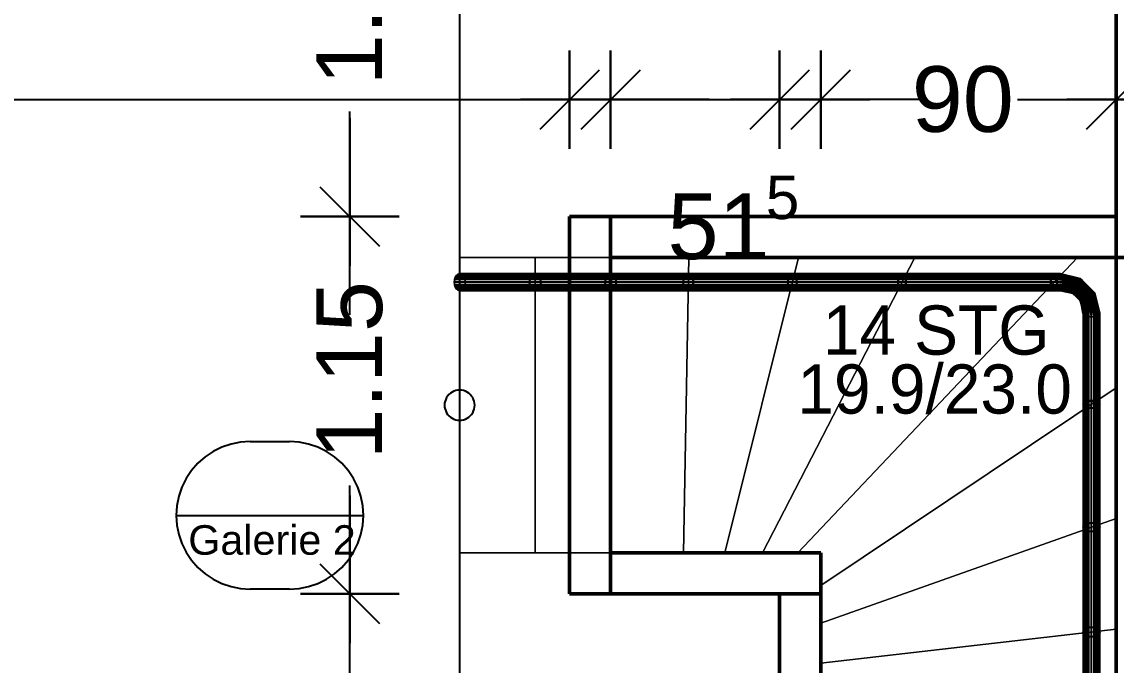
# Model space of a CAD drawing. Extents: x 0 to 756, y -25 to 420.
# Drawn here: x 184.9 to 251.6, y 101.8 to 141 of the extents above; entities that cross this region are included whole.
import ezdxf
from ezdxf.lldxf.tags import DXFTag

# ---------------------------------------------------------------- set-up
doc = ezdxf.new("R2010")
doc.units = 0
doc.layers.get('0').update_dxf_attribs({"lineweight": 25})
doc.layers.get('DEFPOINTS').update_dxf_attribs({"lineweight": 25})
for name, color, linetype, lineweight in [('A_Raum', 7, 'Continuous', 25), ('Allgemein01', 7, 'Continuous', 13), ('Standard', 7, 'Continuous', 25), ('Treppe', 7, 'Continuous', 13), ('Wand Holz nicht tragend', 7, 'Continuous', 13), ('Wand Holz tragend', 7, 'Continuous', 13)]:
    doc.layers.add(name, color=color, linetype=linetype, lineweight=lineweight)
doc.styles.get("Standard").update_dxf_attribs({"font": 'arial.ttf'})
tags = doc.linetypes.add('VERDECKT2_S2', pattern=[0.27, 0.2, -0.07]).pattern_tags.tags
tags[6:7] = [DXFTag(74, 4), DXFTag(75, 0), DXFTag(340, '0'), DXFTag(46, 1.0), DXFTag(50, 0.0), DXFTag(44, 0.0), DXFTag(45, 0.0)]
tags[4:5] = [DXFTag(74, 4), DXFTag(75, 0), DXFTag(340, '0'), DXFTag(46, 1.0), DXFTag(50, 0.0), DXFTag(44, 0.0), DXFTag(45, 0.0)]

# ---------------------------------------------------------------- blocks, each defined once
blk = doc.blocks.new('Referenz-A01I5YQ8IE')
at = {"layer": 'Allgemein01', "color": 0, "linetype": 'VERDECKT2_S2', "lineweight": -2, "ltscale": 0.25}
blk.add_line((211.567, 414.475), (211.567, 5.763), dxfattribs=at)
at = {"layer": 'DEFPOINTS', "color": 0, "linetype": 'Continuous', "lineweight": -2, "ltscale": 0.25}
for p, q in [((218.267, 136.299), (218.267, 136.299)), ((220.767, 136.299), (220.767, 136.299)), ((231.067, 136.299), (231.067, 136.299)), ((233.567, 136.299), (233.567, 136.299)), ((251.567, 136.299), (251.567, 136.299)), ((204.876, 129.168), (204.876, 129.168)), ((218.267, 129.168), (218.267, 129.168)), ((218.267, 129.168), (218.267, 129.168)), ((220.767, 129.168), (220.767, 129.168)), ((220.767, 129.168), (220.767, 129.168)), ((220.767, 129.168), (220.767, 129.168)), ((220.767, 129.168), (220.767, 129.168)), ((251.567, 129.168), (251.567, 129.168)), ((251.567, 129.168), (251.567, 129.168)), ((233.567, 108.668), (233.567, 108.668)), ((233.567, 108.668), (233.567, 108.668)), ((204.876, 106.168), (204.876, 106.168)), ((218.267, 106.168), (218.267, 106.168)), ((218.267, 106.168), (218.267, 106.168)), ((231.067, 106.168), (231.067, 106.168)), ((231.067, 106.168), (231.067, 106.168))]:
    blk.add_line(p, q, dxfattribs=at)
at = {"layer": 'Standard', "color": 0, "lineweight": -2}
for p, q in [((218.267, 133.299), (218.267, 139.299)), ((218.267, 139.299), (218.267, 133.299)), ((220.767, 133.299), (220.767, 139.299)), ((220.767, 139.299), (220.767, 133.299)), ((231.067, 133.299), (231.067, 139.299)), ((231.067, 139.299), (231.067, 133.299)), ((233.567, 133.299), (233.567, 139.299)), ((233.567, 139.299), (233.567, 133.299)), ((251.567, 133.299), (251.567, 139.299)), ((251.567, 139.299), (251.567, 133.299)), ((216.467, 134.499), (220.067, 138.099)), ((220.067, 138.099), (216.467, 134.499)), ((218.967, 134.499), (222.567, 138.099)), ((222.567, 138.099), (218.967, 134.499)), ((229.267, 134.499), (232.867, 138.099)), ((232.867, 138.099), (229.267, 134.499)), ((231.767, 134.499), (235.367, 138.099)), ((235.367, 138.099), (231.767, 134.499)), ((249.767, 134.499), (253.367, 138.099)), ((253.367, 138.099), (249.767, 134.499)), ((178.101, 136.299), (218.267, 136.299)), ((212.267, 136.299), (221.267, 136.299)), ((214.767, 136.299), (223.767, 136.299)), ((224.267, 136.299), (215.267, 136.299)), ((226.767, 136.299), (217.767, 136.299)), ((218.267, 136.299), (220.767, 136.299)), ((220.767, 136.299), (231.067, 136.299)), ((225.067, 136.299), (234.067, 136.299)), ((227.567, 136.299), (236.567, 136.299)), ((237.067, 136.299), (228.067, 136.299)), ((239.567, 136.299), (230.567, 136.299)), ((231.067, 136.299), (233.567, 136.299)), ((233.567, 136.299), (235.378, 136.299)), ((245.567, 136.299), (254.567, 136.299)), ((257.567, 136.299), (248.567, 136.299)), ((248.578, 136.299), (251.567, 136.299)), ((249.567, 136.299), (258.567, 136.299)), ((251.567, 136.299), (255.567, 136.299)), ((204.876, 129.168), (204.876, 135.58)), ((204.876, 135.168), (204.876, 126.168)), ((204.876, 123.168), (204.876, 132.168)), ((206.676, 127.368), (203.076, 130.968)), ((203.076, 130.968), (206.676, 127.368)), ((207.876, 129.168), (201.876, 129.168)), ((201.876, 129.168), (207.876, 129.168)), ((204.876, 125.98), (204.876, 129.168)), ((211.293, 125.462), (211.245, 125.322)), ((211.368, 125.572), (211.293, 125.462)), ((215.893, 125.462), (211.293, 125.462)), ((211.462, 125.643), (211.368, 125.572)), ((215.968, 125.572), (211.368, 125.572)), ((211.567, 125.668), (211.462, 125.643)), ((216.062, 125.643), (211.462, 125.643)), ((216.167, 125.668), (211.567, 125.668)), ((211.567, 125.668), (211.671, 125.643)), ((211.671, 125.643), (211.765, 125.572)), ((216.271, 125.643), (211.671, 125.643)), ((211.765, 125.572), (211.84, 125.462)), ((216.365, 125.572), (211.765, 125.572)), ((211.84, 125.462), (211.888, 125.322)), ((216.44, 125.462), (211.84, 125.462)), ((215.845, 125.322), (215.893, 125.462)), ((215.893, 125.462), (215.845, 125.322)), ((215.893, 125.462), (215.968, 125.572)), ((215.968, 125.572), (215.893, 125.462)), ((220.496, 125.462), (215.893, 125.462)), ((215.968, 125.572), (216.062, 125.643)), ((216.062, 125.643), (215.968, 125.572)), ((220.57, 125.572), (215.968, 125.572)), ((216.062, 125.643), (216.167, 125.668)), ((216.167, 125.668), (216.062, 125.643)), ((220.663, 125.643), (216.062, 125.643)), ((216.271, 125.643), (216.167, 125.668)), ((220.767, 125.668), (216.167, 125.668)), ((216.167, 125.668), (216.271, 125.643)), ((216.365, 125.572), (216.271, 125.643)), ((216.271, 125.643), (216.365, 125.572)), ((220.87, 125.643), (216.271, 125.643)), ((216.44, 125.462), (216.365, 125.572)), ((216.365, 125.572), (216.44, 125.462)), ((220.964, 125.572), (216.365, 125.572)), ((216.488, 125.322), (216.44, 125.462)), ((216.44, 125.462), (216.488, 125.322)), ((221.038, 125.462), (216.44, 125.462)), ((220.448, 125.322), (220.496, 125.462)), ((220.496, 125.462), (220.448, 125.322)), ((220.496, 125.462), (220.57, 125.572)), ((220.57, 125.572), (220.496, 125.462)), ((225.254, 125.462), (220.496, 125.462)), ((220.57, 125.572), (220.663, 125.643)), ((220.663, 125.643), (220.57, 125.572)), ((225.322, 125.572), (220.57, 125.572)), ((220.663, 125.643), (220.767, 125.668)), ((220.767, 125.668), (220.663, 125.643)), ((225.407, 125.643), (220.663, 125.643)), ((220.87, 125.643), (220.767, 125.668)), ((225.501, 125.668), (220.767, 125.668)), ((220.767, 125.668), (220.87, 125.643)), ((220.964, 125.572), (220.87, 125.643)), ((220.87, 125.643), (220.964, 125.572)), ((225.595, 125.643), (220.87, 125.643)), ((221.038, 125.462), (220.964, 125.572)), ((220.964, 125.572), (221.038, 125.462)), ((225.68, 125.572), (220.964, 125.572)), ((221.086, 125.322), (221.038, 125.462)), ((221.038, 125.462), (221.086, 125.322)), ((225.748, 125.462), (221.038, 125.462)), ((225.211, 125.322), (225.254, 125.462)), ((225.254, 125.462), (225.211, 125.322)), ((225.254, 125.462), (225.322, 125.572)), ((225.322, 125.572), (225.254, 125.462)), ((231.621, 125.462), (225.254, 125.462)), ((225.322, 125.572), (225.407, 125.643)), ((225.407, 125.643), (225.322, 125.572)), ((231.68, 125.572), (225.322, 125.572)), ((225.407, 125.643), (225.501, 125.668)), ((225.501, 125.668), (225.407, 125.643)), ((231.755, 125.643), (225.407, 125.643)), ((225.595, 125.643), (225.501, 125.668)), ((231.839, 125.668), (225.501, 125.668)), ((225.501, 125.668), (225.595, 125.643)), ((225.68, 125.572), (225.595, 125.643)), ((225.595, 125.643), (225.68, 125.572)), ((231.922, 125.643), (225.595, 125.643)), ((225.748, 125.462), (225.68, 125.572)), ((225.68, 125.572), (225.748, 125.462)), ((231.997, 125.572), (225.68, 125.572)), ((225.791, 125.322), (225.748, 125.462)), ((225.748, 125.462), (225.791, 125.322)), ((232.057, 125.462), (225.748, 125.462)), ((231.582, 125.322), (231.621, 125.462)), ((231.621, 125.462), (231.582, 125.322)), ((231.621, 125.462), (231.68, 125.572)), ((231.68, 125.572), (231.621, 125.462)), ((238.331, 125.462), (231.621, 125.462)), ((231.68, 125.572), (231.755, 125.643)), ((231.755, 125.643), (231.68, 125.572)), ((238.383, 125.572), (231.68, 125.572)), ((231.755, 125.643), (231.839, 125.668)), ((231.839, 125.668), (231.755, 125.643)), ((238.448, 125.643), (231.755, 125.643)), ((231.922, 125.643), (231.839, 125.668)), ((238.521, 125.668), (231.839, 125.668)), ((231.839, 125.668), (231.922, 125.643)), ((231.997, 125.572), (231.922, 125.643)), ((231.922, 125.643), (231.997, 125.572)), ((238.594, 125.643), (231.922, 125.643)), ((232.057, 125.462), (231.997, 125.572)), ((231.997, 125.572), (232.057, 125.462)), ((238.659, 125.572), (231.997, 125.572)), ((232.095, 125.322), (232.057, 125.462)), ((232.057, 125.462), (232.095, 125.322)), ((238.711, 125.462), (232.057, 125.462)), ((238.297, 125.322), (238.331, 125.462)), ((238.331, 125.462), (238.297, 125.322)), ((238.331, 125.462), (238.383, 125.572)), ((238.383, 125.572), (238.331, 125.462)), ((247.623, 125.462), (238.331, 125.462)), ((238.383, 125.572), (238.448, 125.643)), ((238.448, 125.643), (238.383, 125.572)), ((247.668, 125.572), (238.383, 125.572)), ((238.448, 125.643), (238.521, 125.668)), ((238.521, 125.668), (238.448, 125.643)), ((247.723, 125.643), (238.448, 125.643)), ((238.594, 125.643), (238.521, 125.668)), ((247.785, 125.668), (238.521, 125.668)), ((238.521, 125.668), (238.594, 125.643)), ((238.659, 125.572), (238.594, 125.643)), ((238.594, 125.643), (238.659, 125.572)), ((247.847, 125.643), (238.594, 125.643)), ((238.711, 125.462), (238.659, 125.572)), ((238.659, 125.572), (238.711, 125.462)), ((247.902, 125.572), (238.659, 125.572)), ((238.745, 125.322), (238.711, 125.462)), ((238.711, 125.462), (238.745, 125.322)), ((247.946, 125.462), (238.711, 125.462)), ((247.595, 125.322), (247.623, 125.462)), ((247.623, 125.462), (247.595, 125.322)), ((247.623, 125.462), (247.668, 125.572)), ((247.668, 125.572), (247.623, 125.462)), ((247.993, 125.462), (247.623, 125.462)), ((247.668, 125.572), (247.723, 125.643)), ((247.723, 125.643), (247.668, 125.572)), ((248.036, 125.572), (247.668, 125.572)), ((247.723, 125.643), (247.785, 125.668)), ((247.785, 125.668), (247.723, 125.643)), ((248.091, 125.643), (247.723, 125.643)), ((247.847, 125.643), (247.785, 125.668)), ((248.151, 125.668), (247.785, 125.668)), ((247.785, 125.668), (247.847, 125.643)), ((247.902, 125.572), (247.847, 125.643)), ((247.847, 125.643), (247.902, 125.572)), ((248.211, 125.643), (247.847, 125.643)), ((247.946, 125.462), (247.902, 125.572)), ((247.902, 125.572), (247.946, 125.462)), ((248.266, 125.572), (247.902, 125.572)), ((247.975, 125.322), (247.946, 125.462)), ((247.946, 125.462), (247.975, 125.322)), ((248.309, 125.462), (247.946, 125.462)), ((247.993, 125.462), (247.965, 125.322)), ((248.036, 125.572), (247.993, 125.462)), ((249.126, 125.284), (247.993, 125.462)), ((249.227, 125.354), (247.993, 125.462)), ((248.091, 125.643), (248.036, 125.572)), ((249.227, 125.354), (248.036, 125.572)), ((249.323, 125.383), (248.036, 125.572)), ((248.151, 125.668), (248.091, 125.643)), ((249.323, 125.383), (248.091, 125.643)), ((249.402, 125.367), (248.091, 125.643)), ((249.402, 125.367), (248.151, 125.668)), ((249.459, 125.309), (248.151, 125.668)), ((248.211, 125.643), (248.151, 125.668)), ((249.459, 125.309), (248.211, 125.643)), ((249.486, 125.213), (248.211, 125.643)), ((248.266, 125.572), (248.211, 125.643)), ((249.486, 125.213), (248.266, 125.572)), ((249.481, 125.089), (248.266, 125.572)), ((248.309, 125.462), (248.266, 125.572)), ((249.481, 125.089), (248.309, 125.462)), ((249.446, 124.95), (248.309, 125.462)), ((248.337, 125.322), (248.309, 125.462)), ((249.227, 125.354), (249.126, 125.284)), ((249.323, 125.383), (249.227, 125.354)), ((250.112, 124.587), (249.227, 125.354)), ((250.208, 124.559), (249.227, 125.354)), ((250.208, 124.559), (249.323, 125.383)), ((249.402, 125.367), (249.323, 125.383)), ((249.323, 125.383), (250.266, 124.503)), ((249.459, 125.309), (249.402, 125.367)), ((249.402, 125.367), (250.282, 124.424)), ((250.266, 124.503), (249.402, 125.367)), ((211.245, 125.322), (211.229, 125.168)), ((211.229, 125.168), (211.245, 125.013)), ((215.829, 125.168), (211.229, 125.168)), ((215.845, 125.322), (211.245, 125.322)), ((211.245, 125.013), (211.293, 124.874)), ((215.845, 125.013), (211.245, 125.013)), ((211.293, 124.874), (211.368, 124.763)), ((215.893, 124.874), (211.293, 124.874)), ((211.368, 124.763), (211.462, 124.692)), ((215.968, 124.763), (211.368, 124.763)), ((211.462, 124.692), (211.567, 124.668)), ((216.062, 124.692), (211.462, 124.692)), ((211.671, 124.692), (211.567, 124.668)), ((211.765, 124.763), (211.671, 124.692)), ((216.271, 124.692), (211.671, 124.692)), ((211.84, 124.874), (211.765, 124.763)), ((216.365, 124.763), (211.765, 124.763)), ((211.888, 125.013), (211.84, 124.874)), ((216.44, 124.874), (211.84, 124.874)), ((211.888, 125.322), (211.905, 125.168)), ((216.488, 125.322), (211.888, 125.322)), ((211.905, 125.168), (211.888, 125.013)), ((216.488, 125.013), (211.888, 125.013)), ((216.505, 125.168), (211.905, 125.168)), ((215.829, 125.168), (215.845, 125.322)), ((215.845, 125.322), (215.829, 125.168)), ((215.845, 125.013), (215.829, 125.168)), ((215.829, 125.168), (215.845, 125.013)), ((220.432, 125.168), (215.829, 125.168)), ((220.448, 125.322), (215.845, 125.322)), ((215.893, 124.874), (215.845, 125.013)), ((215.845, 125.013), (215.893, 124.874)), ((220.448, 125.013), (215.845, 125.013)), ((215.968, 124.763), (215.893, 124.874)), ((215.893, 124.874), (215.968, 124.763)), ((220.496, 124.874), (215.893, 124.874)), ((216.062, 124.692), (215.968, 124.763)), ((215.968, 124.763), (216.062, 124.692)), ((220.57, 124.763), (215.968, 124.763)), ((216.167, 124.668), (216.062, 124.692)), ((216.062, 124.692), (216.167, 124.668)), ((220.663, 124.692), (216.062, 124.692)), ((216.167, 124.668), (216.271, 124.692)), ((216.271, 124.692), (216.167, 124.668)), ((216.271, 124.692), (216.365, 124.763)), ((216.365, 124.763), (216.271, 124.692)), ((220.87, 124.692), (216.271, 124.692)), ((216.365, 124.763), (216.44, 124.874)), ((216.44, 124.874), (216.365, 124.763)), ((220.964, 124.763), (216.365, 124.763)), ((216.44, 124.874), (216.488, 125.013)), ((216.488, 125.013), (216.44, 124.874)), ((221.038, 124.874), (216.44, 124.874)), ((216.505, 125.168), (216.488, 125.322)), ((216.488, 125.322), (216.505, 125.168)), ((221.086, 125.322), (216.488, 125.322)), ((216.488, 125.013), (216.505, 125.168)), ((216.505, 125.168), (216.488, 125.013)), ((221.086, 125.013), (216.488, 125.013)), ((221.102, 125.168), (216.505, 125.168)), ((220.432, 125.168), (220.448, 125.322)), ((220.448, 125.322), (220.432, 125.168)), ((220.448, 125.013), (220.432, 125.168)), ((220.432, 125.168), (220.448, 125.013)), ((225.196, 125.168), (220.432, 125.168)), ((225.211, 125.322), (220.448, 125.322)), ((220.496, 124.874), (220.448, 125.013)), ((220.448, 125.013), (220.496, 124.874)), ((225.211, 125.013), (220.448, 125.013)), ((220.57, 124.763), (220.496, 124.874)), ((220.496, 124.874), (220.57, 124.763)), ((225.254, 124.874), (220.496, 124.874)), ((220.663, 124.692), (220.57, 124.763)), ((220.57, 124.763), (220.663, 124.692)), ((225.322, 124.763), (220.57, 124.763)), ((220.767, 124.668), (220.663, 124.692)), ((220.663, 124.692), (220.767, 124.668)), ((225.407, 124.692), (220.663, 124.692)), ((220.767, 124.668), (220.87, 124.692)), ((220.87, 124.692), (220.767, 124.668)), ((220.87, 124.692), (220.964, 124.763)), ((220.964, 124.763), (220.87, 124.692)), ((225.595, 124.692), (220.87, 124.692)), ((220.964, 124.763), (221.038, 124.874)), ((221.038, 124.874), (220.964, 124.763)), ((225.68, 124.763), (220.964, 124.763)), ((221.038, 124.874), (221.086, 125.013)), ((221.086, 125.013), (221.038, 124.874)), ((225.748, 124.874), (221.038, 124.874)), ((221.102, 125.168), (221.086, 125.322)), ((221.086, 125.322), (221.102, 125.168)), ((225.791, 125.322), (221.086, 125.322)), ((221.086, 125.013), (221.102, 125.168)), ((221.102, 125.168), (221.086, 125.013)), ((225.791, 125.013), (221.086, 125.013)), ((225.806, 125.168), (221.102, 125.168)), ((225.196, 125.168), (225.211, 125.322)), ((225.211, 125.322), (225.196, 125.168)), ((225.211, 125.013), (225.196, 125.168)), ((225.196, 125.168), (225.211, 125.013)), ((231.569, 125.168), (225.196, 125.168)), ((231.582, 125.322), (225.211, 125.322)), ((225.254, 124.874), (225.211, 125.013)), ((225.211, 125.013), (225.254, 124.874)), ((231.582, 125.013), (225.211, 125.013)), ((225.322, 124.763), (225.254, 124.874)), ((225.254, 124.874), (225.322, 124.763)), ((231.621, 124.874), (225.254, 124.874)), ((225.407, 124.692), (225.322, 124.763)), ((225.322, 124.763), (225.407, 124.692)), ((231.68, 124.763), (225.322, 124.763)), ((225.501, 124.668), (225.407, 124.692)), ((225.407, 124.692), (225.501, 124.668)), ((231.755, 124.692), (225.407, 124.692)), ((225.501, 124.668), (225.595, 124.692)), ((225.595, 124.692), (225.501, 124.668)), ((225.595, 124.692), (225.68, 124.763)), ((225.68, 124.763), (225.595, 124.692)), ((231.922, 124.692), (225.595, 124.692)), ((225.68, 124.763), (225.748, 124.874)), ((225.748, 124.874), (225.68, 124.763)), ((231.997, 124.763), (225.68, 124.763)), ((225.748, 124.874), (225.791, 125.013)), ((225.791, 125.013), (225.748, 124.874)), ((232.057, 124.874), (225.748, 124.874)), ((225.806, 125.168), (225.791, 125.322)), ((225.791, 125.322), (225.806, 125.168)), ((232.095, 125.322), (225.791, 125.322)), ((225.791, 125.013), (225.806, 125.168)), ((225.806, 125.168), (225.791, 125.013)), ((232.095, 125.013), (225.791, 125.013)), ((232.108, 125.168), (225.806, 125.168)), ((231.569, 125.168), (231.582, 125.322)), ((231.582, 125.322), (231.569, 125.168)), ((231.582, 125.013), (231.569, 125.168)), ((231.569, 125.168), (231.582, 125.013)), ((238.286, 125.168), (231.569, 125.168)), ((238.297, 125.322), (231.582, 125.322)), ((231.621, 124.874), (231.582, 125.013)), ((231.582, 125.013), (231.621, 124.874)), ((238.297, 125.013), (231.582, 125.013)), ((231.68, 124.763), (231.621, 124.874)), ((231.621, 124.874), (231.68, 124.763)), ((238.331, 124.874), (231.621, 124.874)), ((231.755, 124.692), (231.68, 124.763)), ((231.68, 124.763), (231.755, 124.692)), ((238.383, 124.763), (231.68, 124.763)), ((231.839, 124.668), (231.755, 124.692)), ((231.755, 124.692), (231.839, 124.668)), ((238.448, 124.692), (231.755, 124.692)), ((231.839, 124.668), (231.922, 124.692)), ((231.922, 124.692), (231.839, 124.668)), ((231.922, 124.692), (231.997, 124.763)), ((231.997, 124.763), (231.922, 124.692)), ((238.594, 124.692), (231.922, 124.692)), ((231.997, 124.763), (232.057, 124.874)), ((232.057, 124.874), (231.997, 124.763)), ((238.659, 124.763), (231.997, 124.763)), ((232.057, 124.874), (232.095, 125.013)), ((232.095, 125.013), (232.057, 124.874)), ((238.711, 124.874), (232.057, 124.874)), ((232.108, 125.168), (232.095, 125.322)), ((232.095, 125.322), (232.108, 125.168)), ((238.745, 125.322), (232.095, 125.322)), ((232.095, 125.013), (232.108, 125.168)), ((232.108, 125.168), (232.095, 125.013)), ((238.745, 125.013), (232.095, 125.013)), ((238.756, 125.168), (232.108, 125.168)), ((238.286, 125.168), (238.297, 125.322)), ((238.297, 125.322), (238.286, 125.168)), ((238.297, 125.013), (238.286, 125.168)), ((238.286, 125.168), (238.297, 125.013)), ((247.585, 125.168), (238.286, 125.168)), ((247.595, 125.322), (238.297, 125.322)), ((238.331, 124.874), (238.297, 125.013)), ((238.297, 125.013), (238.331, 124.874)), ((247.595, 125.013), (238.297, 125.013)), ((238.383, 124.763), (238.331, 124.874)), ((238.331, 124.874), (238.383, 124.763)), ((247.623, 124.874), (238.331, 124.874)), ((238.448, 124.692), (238.383, 124.763)), ((238.383, 124.763), (238.448, 124.692)), ((247.668, 124.763), (238.383, 124.763)), ((238.521, 124.668), (238.448, 124.692)), ((238.448, 124.692), (238.521, 124.668)), ((247.723, 124.692), (238.448, 124.692)), ((238.521, 124.668), (238.594, 124.692)), ((238.594, 124.692), (238.521, 124.668)), ((238.594, 124.692), (238.659, 124.763)), ((238.659, 124.763), (238.594, 124.692)), ((247.847, 124.692), (238.594, 124.692)), ((238.659, 124.763), (238.711, 124.874)), ((238.711, 124.874), (238.659, 124.763)), ((247.902, 124.763), (238.659, 124.763)), ((238.711, 124.874), (238.745, 125.013)), ((238.745, 125.013), (238.711, 124.874)), ((247.946, 124.874), (238.711, 124.874)), ((238.756, 125.168), (238.745, 125.322)), ((238.745, 125.322), (238.756, 125.168)), ((247.975, 125.322), (238.745, 125.322)), ((238.745, 125.013), (238.756, 125.168)), ((238.756, 125.168), (238.745, 125.013)), ((247.975, 125.013), (238.745, 125.013)), ((247.985, 125.168), (238.756, 125.168)), ((247.585, 125.168), (247.595, 125.322)), ((247.595, 125.322), (247.585, 125.168)), ((247.595, 125.013), (247.585, 125.168)), ((247.585, 125.168), (247.595, 125.013)), ((247.956, 125.168), (247.585, 125.168)), ((247.965, 125.322), (247.595, 125.322)), ((247.623, 124.874), (247.595, 125.013)), ((247.595, 125.013), (247.623, 124.874)), ((247.965, 125.013), (247.595, 125.013)), ((247.668, 124.763), (247.623, 124.874)), ((247.623, 124.874), (247.668, 124.763)), ((247.993, 124.874), (247.623, 124.874)), ((247.723, 124.692), (247.668, 124.763)), ((247.668, 124.763), (247.723, 124.692)), ((248.036, 124.763), (247.668, 124.763)), ((247.785, 124.668), (247.723, 124.692)), ((247.723, 124.692), (247.785, 124.668)), ((248.091, 124.692), (247.723, 124.692)), ((247.785, 124.668), (247.847, 124.692)), ((247.847, 124.692), (247.785, 124.668)), ((247.847, 124.692), (247.902, 124.763)), ((247.902, 124.763), (247.847, 124.692)), ((248.211, 124.692), (247.847, 124.692)), ((247.902, 124.763), (247.946, 124.874)), ((247.946, 124.874), (247.902, 124.763)), ((248.266, 124.763), (247.902, 124.763)), ((247.946, 124.874), (247.975, 125.013)), ((247.975, 125.013), (247.946, 124.874)), ((248.309, 124.874), (247.946, 124.874)), ((247.965, 125.322), (247.956, 125.168)), ((249.028, 125.178), (247.956, 125.168)), ((247.956, 125.168), (247.965, 125.013)), ((248.943, 125.049), (247.956, 125.168)), ((249.028, 125.178), (247.965, 125.322)), ((249.126, 125.284), (247.965, 125.322)), ((248.943, 125.049), (247.965, 125.013)), ((247.965, 125.013), (247.993, 124.874)), ((248.879, 124.907), (247.965, 125.013)), ((247.985, 125.168), (247.975, 125.322)), ((247.975, 125.322), (247.985, 125.168)), ((248.337, 125.322), (247.975, 125.322)), ((247.975, 125.013), (247.985, 125.168)), ((247.985, 125.168), (247.975, 125.013)), ((248.337, 125.013), (247.975, 125.013)), ((248.346, 125.168), (247.985, 125.168)), ((248.879, 124.907), (247.993, 124.874)), ((247.993, 124.874), (248.036, 124.763)), ((248.844, 124.768), (247.993, 124.874)), ((248.844, 124.768), (248.036, 124.763)), ((248.036, 124.763), (248.091, 124.692)), ((248.839, 124.644), (248.036, 124.763)), ((248.091, 124.692), (248.151, 124.668)), ((248.867, 124.548), (248.091, 124.692)), ((248.839, 124.644), (248.091, 124.692)), ((248.151, 124.668), (248.211, 124.692)), ((248.211, 124.692), (248.266, 124.763)), ((249.002, 124.474), (248.211, 124.692)), ((248.923, 124.49), (248.211, 124.692)), ((248.266, 124.763), (248.309, 124.874)), ((249.098, 124.503), (248.266, 124.763)), ((249.002, 124.474), (248.266, 124.763)), ((248.309, 124.874), (248.337, 125.013)), ((249.199, 124.573), (248.309, 124.874)), ((249.098, 124.503), (248.309, 124.874)), ((249.446, 124.95), (248.337, 125.322)), ((249.382, 124.808), (248.337, 125.322)), ((248.346, 125.168), (248.337, 125.322)), ((248.337, 125.013), (248.346, 125.168)), ((249.298, 124.679), (248.337, 125.013)), ((249.199, 124.573), (248.337, 125.013)), ((249.382, 124.808), (248.346, 125.168)), ((249.298, 124.679), (248.346, 125.168)), ((248.844, 124.768), (248.839, 124.644)), ((248.879, 124.907), (248.844, 124.768)), ((249.472, 124.3), (248.844, 124.768)), ((249.578, 124.398), (248.844, 124.768)), ((248.943, 125.049), (248.879, 124.907)), ((249.578, 124.398), (248.879, 124.907)), ((249.707, 124.483), (248.879, 124.907)), ((249.028, 125.178), (248.943, 125.049)), ((249.707, 124.483), (248.943, 125.049)), ((249.849, 124.547), (248.943, 125.049)), ((249.126, 125.284), (249.028, 125.178)), ((249.849, 124.547), (249.028, 125.178)), ((249.988, 124.582), (249.028, 125.178)), ((249.988, 124.582), (249.126, 125.284)), ((250.112, 124.587), (249.126, 125.284)), ((249.199, 124.573), (249.298, 124.679)), ((249.298, 124.679), (249.382, 124.808)), ((249.806, 123.98), (249.298, 124.679)), ((249.667, 123.945), (249.298, 124.679)), ((249.382, 124.808), (249.446, 124.95)), ((249.948, 124.044), (249.382, 124.808)), ((249.806, 123.98), (249.382, 124.808)), ((249.446, 124.95), (249.481, 125.089)), ((250.077, 124.128), (249.446, 124.95)), ((249.948, 124.044), (249.446, 124.95)), ((250.282, 124.424), (249.459, 125.309)), ((250.253, 124.328), (249.459, 125.309)), ((249.486, 125.213), (249.459, 125.309)), ((249.481, 125.089), (249.486, 125.213)), ((250.183, 124.227), (249.481, 125.089)), ((250.077, 124.128), (249.481, 125.089)), ((250.253, 124.328), (249.486, 125.213)), ((250.183, 124.227), (249.486, 125.213)), ((211.567, 124.668), (216.167, 124.668)), ((216.167, 124.668), (220.767, 124.668)), ((220.767, 124.668), (225.501, 124.668)), ((225.501, 124.668), (231.839, 124.668)), ((231.839, 124.668), (238.521, 124.668)), ((238.521, 124.668), (247.785, 124.668)), ((247.785, 124.668), (248.151, 124.668)), ((248.151, 124.668), (248.923, 124.49)), ((248.867, 124.548), (248.151, 124.668)), ((248.839, 124.644), (248.867, 124.548)), ((249.402, 124.199), (248.839, 124.644)), ((249.472, 124.3), (248.839, 124.644)), ((248.867, 124.548), (248.923, 124.49)), ((249.373, 124.103), (248.867, 124.548)), ((249.402, 124.199), (248.867, 124.548)), ((248.923, 124.49), (249.389, 124.024)), ((249.373, 124.103), (248.923, 124.49)), ((248.923, 124.49), (249.002, 124.474)), ((249.002, 124.474), (249.098, 124.503)), ((249.447, 123.967), (249.002, 124.474)), ((249.389, 124.024), (249.002, 124.474)), ((249.098, 124.503), (249.199, 124.573)), ((249.543, 123.94), (249.098, 124.503)), ((249.447, 123.967), (249.098, 124.503)), ((249.667, 123.945), (249.199, 124.573)), ((249.543, 123.94), (249.199, 124.573)), ((249.402, 124.199), (249.373, 124.103)), ((249.373, 124.103), (249.389, 124.024)), ((249.591, 123.312), (249.373, 124.103)), ((249.662, 123.367), (249.373, 124.103)), ((249.389, 124.024), (249.567, 123.252)), ((249.591, 123.312), (249.389, 124.024)), ((249.389, 124.024), (249.447, 123.967)), ((249.472, 124.3), (249.402, 124.199)), ((249.662, 123.367), (249.402, 124.199)), ((249.773, 123.41), (249.402, 124.199)), ((249.578, 124.398), (249.472, 124.3)), ((249.773, 123.41), (249.472, 124.3)), ((249.912, 123.438), (249.472, 124.3)), ((249.707, 124.483), (249.578, 124.398)), ((249.912, 123.438), (249.578, 124.398)), ((250.067, 123.447), (249.578, 124.398)), ((249.849, 124.547), (249.707, 124.483)), ((250.067, 123.447), (249.707, 124.483)), ((250.221, 123.438), (249.707, 124.483)), ((249.806, 123.98), (249.948, 124.044)), ((249.988, 124.582), (249.849, 124.547)), ((250.221, 123.438), (249.849, 124.547)), ((250.361, 123.41), (249.849, 124.547)), ((249.912, 123.066), (249.948, 124.044)), ((249.948, 124.044), (250.077, 124.128)), ((250.067, 123.057), (249.948, 124.044)), ((250.112, 124.587), (249.988, 124.582)), ((250.361, 123.41), (249.988, 124.582)), ((250.471, 123.367), (249.988, 124.582)), ((250.067, 123.057), (250.077, 124.128)), ((250.077, 124.128), (250.183, 124.227)), ((250.221, 123.066), (250.077, 124.128)), ((250.471, 123.367), (250.112, 124.587)), ((250.542, 123.312), (250.112, 124.587)), ((250.208, 124.559), (250.112, 124.587)), ((250.183, 124.227), (250.253, 124.328)), ((250.361, 123.094), (250.183, 124.227)), ((250.221, 123.066), (250.183, 124.227)), ((250.542, 123.312), (250.208, 124.559)), ((250.567, 123.252), (250.208, 124.559)), ((250.266, 124.503), (250.208, 124.559)), ((250.253, 124.328), (250.282, 124.424)), ((250.471, 123.137), (250.253, 124.328)), ((250.361, 123.094), (250.253, 124.328)), ((250.567, 123.252), (250.266, 124.503)), ((250.542, 123.192), (250.266, 124.503)), ((250.282, 124.424), (250.266, 124.503)), ((250.542, 123.192), (250.282, 124.424)), ((250.471, 123.137), (250.282, 124.424)), ((249.447, 123.967), (249.543, 123.94)), ((249.591, 123.192), (249.447, 123.967)), ((249.567, 123.252), (249.447, 123.967)), ((249.543, 123.94), (249.667, 123.945)), ((249.662, 123.137), (249.543, 123.94)), ((249.591, 123.192), (249.543, 123.94)), ((249.662, 123.367), (249.591, 123.312)), ((249.662, 123.137), (249.667, 123.945)), ((249.773, 123.41), (249.662, 123.367)), ((249.662, 117.844), (249.662, 123.367)), ((249.667, 123.945), (249.806, 123.98)), ((249.773, 123.094), (249.667, 123.945)), ((249.773, 123.094), (249.806, 123.98)), ((249.912, 123.438), (249.773, 123.41)), ((249.773, 117.892), (249.773, 123.41)), ((249.912, 123.066), (249.806, 123.98)), ((250.067, 123.447), (249.912, 123.438)), ((249.912, 117.924), (249.912, 123.438)), ((250.067, 117.934), (250.067, 123.447)), ((250.221, 123.438), (250.067, 123.447)), ((250.221, 117.924), (250.221, 123.438)), ((250.361, 123.41), (250.221, 123.438)), ((250.361, 117.892), (250.361, 123.41)), ((250.471, 123.367), (250.361, 123.41)), ((250.471, 117.844), (250.471, 123.367)), ((250.542, 123.312), (250.471, 123.367)), ((249.591, 123.312), (249.567, 123.252)), ((249.567, 123.252), (249.567, 117.715)), ((249.567, 123.252), (249.591, 123.192)), ((249.591, 117.783), (249.591, 123.312)), ((249.591, 123.192), (249.662, 123.137)), ((249.591, 117.647), (249.591, 123.192)), ((249.662, 123.137), (249.773, 123.094)), ((249.662, 117.586), (249.662, 123.137)), ((249.773, 123.094), (249.912, 123.066)), ((249.773, 117.537), (249.773, 123.094)), ((249.912, 123.066), (250.067, 123.057)), ((249.912, 117.506), (249.912, 123.066)), ((250.067, 123.057), (250.221, 123.066)), ((250.067, 117.495), (250.067, 123.057)), ((250.221, 123.066), (250.361, 123.094)), ((250.221, 117.506), (250.221, 123.066)), ((250.361, 123.094), (250.471, 123.137)), ((250.361, 117.537), (250.361, 123.094)), ((250.471, 123.137), (250.542, 123.192)), ((250.471, 117.586), (250.471, 123.137)), ((250.542, 117.783), (250.542, 123.312)), ((250.567, 123.252), (250.542, 123.312)), ((250.542, 123.192), (250.567, 123.252)), ((250.542, 117.647), (250.542, 123.192)), ((250.567, 117.715), (250.567, 123.252)), ((249.567, 117.715), (249.591, 117.783)), ((249.591, 117.783), (249.567, 117.715)), ((249.567, 117.715), (249.591, 117.647)), ((249.567, 117.715), (249.567, 110.231)), ((249.591, 117.647), (249.567, 117.715)), ((249.591, 117.783), (249.662, 117.844)), ((249.662, 117.844), (249.591, 117.783)), ((249.591, 110.311), (249.591, 117.783)), ((249.591, 117.647), (249.662, 117.586)), ((249.662, 117.586), (249.591, 117.647)), ((249.591, 110.151), (249.591, 117.647)), ((249.662, 117.844), (249.773, 117.892)), ((249.773, 117.892), (249.662, 117.844)), ((249.662, 110.383), (249.662, 117.844)), ((249.662, 117.586), (249.773, 117.537)), ((249.773, 117.537), (249.662, 117.586)), ((249.662, 110.079), (249.662, 117.586)), ((249.773, 117.892), (249.912, 117.924)), ((249.912, 117.924), (249.773, 117.892)), ((249.773, 110.44), (249.773, 117.892)), ((249.773, 117.537), (249.912, 117.506)), ((249.912, 117.506), (249.773, 117.537)), ((249.773, 110.022), (249.773, 117.537)), ((249.912, 117.924), (250.067, 117.934)), ((250.067, 117.934), (249.912, 117.924)), ((249.912, 110.476), (249.912, 117.924)), ((249.912, 117.506), (250.067, 117.495)), ((250.067, 117.495), (249.912, 117.506)), ((249.912, 109.985), (249.912, 117.506)), ((250.067, 117.934), (250.221, 117.924)), ((250.067, 110.489), (250.067, 117.934)), ((250.221, 117.924), (250.067, 117.934)), ((250.067, 117.495), (250.221, 117.506)), ((250.221, 117.506), (250.067, 117.495)), ((250.067, 109.973), (250.067, 117.495)), ((250.221, 117.924), (250.361, 117.892)), ((250.221, 110.476), (250.221, 117.924)), ((250.361, 117.892), (250.221, 117.924)), ((250.221, 117.506), (250.361, 117.537)), ((250.361, 117.537), (250.221, 117.506)), ((250.221, 109.985), (250.221, 117.506)), ((250.361, 117.892), (250.471, 117.844)), ((250.361, 110.44), (250.361, 117.892)), ((250.471, 117.844), (250.361, 117.892)), ((250.361, 117.537), (250.471, 117.586)), ((250.471, 117.586), (250.361, 117.537)), ((250.361, 110.022), (250.361, 117.537)), ((250.471, 117.844), (250.542, 117.783)), ((250.471, 110.383), (250.471, 117.844)), ((250.542, 117.783), (250.471, 117.844)), ((250.471, 117.586), (250.542, 117.647)), ((250.542, 117.647), (250.471, 117.586)), ((250.471, 110.079), (250.471, 117.586)), ((250.542, 117.783), (250.567, 117.715)), ((250.542, 110.311), (250.542, 117.783)), ((250.567, 117.715), (250.542, 117.783)), ((250.542, 117.647), (250.567, 117.715)), ((250.567, 117.715), (250.542, 117.647)), ((250.542, 110.151), (250.542, 117.647)), ((250.567, 110.231), (250.567, 117.715)), ((204.876, 106.168), (204.876, 112.78)), ((204.876, 112.168), (204.876, 103.168)), ((249.567, 110.231), (249.591, 110.311)), ((249.591, 110.311), (249.567, 110.231)), ((249.567, 110.231), (249.591, 110.151)), ((249.567, 110.231), (249.567, 103.842)), ((249.591, 110.151), (249.567, 110.231)), ((249.591, 110.311), (249.662, 110.383)), ((249.662, 110.383), (249.591, 110.311)), ((249.591, 103.931), (249.591, 110.311)), ((249.591, 110.151), (249.662, 110.079)), ((249.662, 110.079), (249.591, 110.151)), ((249.591, 103.753), (249.591, 110.151)), ((249.662, 110.383), (249.773, 110.44)), ((249.773, 110.44), (249.662, 110.383)), ((249.662, 104.012), (249.662, 110.383)), ((249.662, 110.079), (249.773, 110.022)), ((249.773, 110.022), (249.662, 110.079)), ((249.662, 103.672), (249.662, 110.079)), ((249.773, 110.44), (249.912, 110.476)), ((249.912, 110.476), (249.773, 110.44)), ((249.773, 104.076), (249.773, 110.44)), ((249.773, 110.022), (249.912, 109.985)), ((249.912, 109.985), (249.773, 110.022)), ((249.773, 103.608), (249.773, 110.022)), ((249.912, 110.476), (250.067, 110.489)), ((250.067, 110.489), (249.912, 110.476)), ((249.912, 104.117), (249.912, 110.476)), ((250.067, 110.489), (250.221, 110.476)), ((250.067, 104.131), (250.067, 110.489)), ((250.221, 110.476), (250.067, 110.489)), ((250.221, 110.476), (250.361, 110.44)), ((250.221, 104.117), (250.221, 110.476)), ((250.361, 110.44), (250.221, 110.476)), ((250.221, 109.985), (250.361, 110.022)), ((250.361, 110.022), (250.221, 109.985)), ((250.361, 110.44), (250.471, 110.383)), ((250.361, 104.076), (250.361, 110.44)), ((250.471, 110.383), (250.361, 110.44)), ((250.361, 110.022), (250.471, 110.079)), ((250.471, 110.079), (250.361, 110.022)), ((250.361, 103.608), (250.361, 110.022)), ((250.471, 110.383), (250.542, 110.311)), ((250.471, 104.012), (250.471, 110.383)), ((250.542, 110.311), (250.471, 110.383)), ((250.471, 110.079), (250.542, 110.151)), ((250.542, 110.151), (250.471, 110.079)), ((250.471, 103.672), (250.471, 110.079)), ((250.542, 110.311), (250.567, 110.231)), ((250.542, 103.931), (250.542, 110.311)), ((250.567, 110.231), (250.542, 110.311)), ((250.542, 110.151), (250.567, 110.231)), ((250.567, 110.231), (250.542, 110.151)), ((250.542, 103.753), (250.542, 110.151)), ((250.567, 103.842), (250.567, 110.231)), ((249.912, 109.985), (250.067, 109.973)), ((250.067, 109.973), (249.912, 109.985)), ((249.912, 103.567), (249.912, 109.985)), ((250.067, 109.973), (250.221, 109.985)), ((250.221, 109.985), (250.067, 109.973)), ((250.067, 103.553), (250.067, 109.973)), ((250.221, 103.567), (250.221, 109.985)), ((204.876, 100.168), (204.876, 109.168)), ((206.676, 104.368), (203.076, 107.968)), ((203.076, 107.968), (206.676, 104.368)), ((207.876, 106.168), (201.876, 106.168)), ((201.876, 106.168), (207.876, 106.168)), ((204.876, 102.684), (204.876, 106.168)), ((249.591, 103.931), (249.662, 104.012)), ((249.662, 104.012), (249.591, 103.931)), ((249.662, 104.012), (249.773, 104.076)), ((249.773, 104.076), (249.662, 104.012)), ((249.662, 98.565), (249.662, 104.012)), ((249.773, 104.076), (249.912, 104.117)), ((249.912, 104.117), (249.773, 104.076)), ((249.773, 98.636), (249.773, 104.076)), ((249.912, 104.117), (250.067, 104.131)), ((250.067, 104.131), (249.912, 104.117)), ((249.912, 98.682), (249.912, 104.117)), ((250.067, 104.131), (250.221, 104.117)), ((250.067, 98.697), (250.067, 104.131)), ((250.221, 104.117), (250.067, 104.131)), ((250.221, 104.117), (250.361, 104.076)), ((250.221, 98.682), (250.221, 104.117)), ((250.361, 104.076), (250.221, 104.117)), ((250.361, 104.076), (250.471, 104.012)), ((250.361, 98.636), (250.361, 104.076)), ((250.471, 104.012), (250.361, 104.076)), ((250.471, 104.012), (250.542, 103.931)), ((250.471, 98.565), (250.471, 104.012)), ((250.542, 103.931), (250.471, 104.012)), ((249.567, 103.842), (249.591, 103.931)), ((249.591, 103.931), (249.567, 103.842)), ((249.567, 103.842), (249.591, 103.753)), ((249.567, 103.842), (249.567, 98.376)), ((249.591, 103.753), (249.567, 103.842)), ((249.591, 98.475), (249.591, 103.931)), ((249.591, 103.753), (249.662, 103.672)), ((249.662, 103.672), (249.591, 103.753)), ((249.591, 98.276), (249.591, 103.753)), ((249.662, 103.672), (249.773, 103.608)), ((249.773, 103.608), (249.662, 103.672)), ((249.662, 98.187), (249.662, 103.672)), ((249.773, 103.608), (249.912, 103.567)), ((249.912, 103.567), (249.773, 103.608)), ((249.773, 98.115), (249.773, 103.608)), ((249.912, 103.567), (250.067, 103.553)), ((250.067, 103.553), (249.912, 103.567)), ((249.912, 98.07), (249.912, 103.567)), ((250.067, 103.553), (250.221, 103.567)), ((250.221, 103.567), (250.067, 103.553)), ((250.067, 98.054), (250.067, 103.553)), ((250.221, 103.567), (250.361, 103.608)), ((250.361, 103.608), (250.221, 103.567)), ((250.221, 98.07), (250.221, 103.567)), ((250.361, 103.608), (250.471, 103.672)), ((250.471, 103.672), (250.361, 103.608)), ((250.361, 98.115), (250.361, 103.608)), ((250.471, 103.672), (250.542, 103.753)), ((250.542, 103.753), (250.471, 103.672)), ((250.471, 98.187), (250.471, 103.672)), ((250.542, 103.931), (250.567, 103.842)), ((250.542, 98.475), (250.542, 103.931)), ((250.567, 103.842), (250.542, 103.931)), ((250.542, 103.753), (250.567, 103.842)), ((250.567, 103.842), (250.542, 103.753)), ((250.542, 98.276), (250.542, 103.753)), ((250.567, 98.376), (250.567, 103.842))]:
    blk.add_line(p, q, dxfattribs=at)
at = {"layer": 'Treppe', "color": 0}
for p, q in [((211.567, 126.668), (211.567, 108.668)), ((216.167, 126.668), (211.567, 126.668)), ((211.567, 126.668), (216.167, 126.668)), ((211.567, 108.668), (211.567, 126.668)), ((211.567, 126.668), (211.567, 126.668)), ((216.167, 126.668), (216.167, 108.668)), ((220.767, 126.668), (216.167, 126.668)), ((216.167, 126.668), (220.767, 126.668)), ((216.167, 108.668), (216.167, 126.668)), ((216.167, 126.668), (216.167, 126.668)), ((216.167, 108.668), (216.167, 126.668)), ((216.167, 126.668), (216.167, 108.668)), ((216.167, 126.668), (216.167, 126.668)), ((220.767, 126.668), (220.767, 108.668)), ((225.528, 126.668), (220.767, 126.668)), ((220.767, 126.668), (225.528, 126.668)), ((220.767, 108.668), (220.767, 126.668)), ((220.767, 126.668), (220.767, 126.668)), ((220.767, 108.668), (220.767, 126.668)), ((220.767, 126.668), (220.767, 108.668)), ((220.767, 126.668), (220.767, 126.668)), ((225.528, 126.668), (225.206, 108.668)), ((225.206, 108.668), (225.528, 126.668)), ((225.206, 108.668), (225.528, 126.668)), ((225.528, 126.668), (225.206, 108.668)), ((232.213, 126.668), (225.528, 126.668)), ((225.528, 126.668), (232.213, 126.668)), ((225.528, 126.668), (225.528, 126.668)), ((225.528, 126.668), (225.528, 126.668)), ((232.213, 126.668), (227.72, 108.668)), ((227.72, 108.668), (232.213, 126.668)), ((227.72, 108.668), (232.213, 126.668)), ((232.213, 126.668), (227.72, 108.668)), ((239.294, 126.668), (230.018, 108.668)), ((230.018, 108.668), (239.294, 126.668)), ((230.018, 108.668), (239.294, 126.668)), ((239.294, 126.668), (230.018, 108.668)), ((249.205, 126.668), (232.167, 108.668)), ((232.167, 108.668), (249.205, 126.668)), ((232.167, 108.668), (249.205, 126.668)), ((249.205, 126.668), (232.167, 108.668)), ((239.294, 126.668), (232.213, 126.668)), ((232.213, 126.668), (239.294, 126.668)), ((232.213, 126.668), (232.213, 126.668)), ((232.213, 126.668), (232.213, 126.668)), ((249.205, 126.668), (239.294, 126.668)), ((239.294, 126.668), (249.205, 126.668)), ((239.294, 126.668), (239.294, 126.668)), ((239.294, 126.668), (239.294, 126.668)), ((251.567, 126.668), (249.205, 126.668)), ((249.205, 126.668), (251.567, 126.668)), ((249.205, 126.668), (249.205, 126.668)), ((249.205, 126.668), (249.205, 126.668)), ((251.567, 118.719), (251.567, 126.668)), ((251.567, 126.668), (251.567, 118.719)), ((251.567, 126.668), (251.567, 126.668)), ((251.567, 118.719), (233.567, 106.668)), ((233.567, 106.668), (251.567, 118.719)), ((233.567, 106.668), (251.567, 118.719)), ((251.567, 118.719), (233.567, 106.668)), ((251.567, 110.762), (251.567, 118.719)), ((251.567, 118.719), (251.567, 110.762)), ((251.567, 118.719), (251.567, 118.719)), ((251.567, 118.719), (251.567, 118.719)), ((251.567, 110.762), (233.567, 104.389)), ((233.567, 104.389), (251.567, 110.762)), ((233.567, 104.389), (251.567, 110.762)), ((251.567, 110.762), (233.567, 104.389)), ((251.567, 104.015), (251.567, 110.762)), ((251.567, 110.762), (251.567, 104.015)), ((251.567, 110.762), (251.567, 110.762)), ((251.567, 110.762), (251.567, 110.762)), ((211.567, 108.668), (216.167, 108.668)), ((216.167, 108.668), (211.567, 108.668)), ((211.567, 108.668), (211.567, 108.668)), ((216.167, 108.668), (220.767, 108.668)), ((220.767, 108.668), (216.167, 108.668)), ((216.167, 108.668), (216.167, 108.668)), ((216.167, 108.668), (216.167, 108.668)), ((220.767, 108.668), (225.206, 108.668)), ((225.206, 108.668), (220.767, 108.668)), ((220.767, 108.668), (220.767, 108.668)), ((220.767, 108.668), (220.767, 108.668)), ((225.206, 108.668), (227.72, 108.668)), ((227.72, 108.668), (225.206, 108.668)), ((225.206, 108.668), (225.206, 108.668)), ((225.206, 108.668), (225.206, 108.668)), ((227.72, 108.668), (230.018, 108.668)), ((230.018, 108.668), (227.72, 108.668)), ((227.72, 108.668), (227.72, 108.668)), ((227.72, 108.668), (227.72, 108.668)), ((230.018, 108.668), (232.167, 108.668)), ((232.167, 108.668), (230.018, 108.668)), ((230.018, 108.668), (230.018, 108.668)), ((230.018, 108.668), (230.018, 108.668)), ((232.167, 108.668), (233.567, 108.668)), ((233.567, 108.668), (232.167, 108.668)), ((232.167, 108.668), (232.167, 108.668)), ((232.167, 108.668), (232.167, 108.668)), ((233.567, 108.668), (233.567, 106.668)), ((233.567, 106.668), (233.567, 108.668)), ((233.567, 108.668), (233.567, 108.668)), ((233.567, 106.668), (233.567, 104.389)), ((233.567, 104.389), (233.567, 106.668)), ((233.567, 106.668), (233.567, 106.668)), ((233.567, 106.668), (233.567, 106.668)), ((233.567, 104.389), (233.567, 101.936)), ((233.567, 101.936), (233.567, 104.389)), ((233.567, 104.389), (233.567, 104.389)), ((233.567, 104.389), (233.567, 104.389)), ((251.567, 104.015), (233.567, 101.936)), ((233.567, 101.936), (251.567, 104.015)), ((233.567, 101.936), (251.567, 104.015)), ((251.567, 104.015), (233.567, 101.936)), ((251.567, 98.376), (251.567, 104.015)), ((251.567, 104.015), (251.567, 98.376)), ((251.567, 104.015), (251.567, 104.015)), ((251.567, 104.015), (251.567, 104.015)), ((233.567, 101.936), (233.567, 98.376)), ((233.567, 98.376), (233.567, 101.936)), ((233.567, 101.936), (233.567, 101.936)), ((233.567, 101.936), (233.567, 101.936))]:
    blk.add_line(p, q, dxfattribs=at)
at = {"layer": 'Treppe', "color": 0, "lineweight": -2}
for p, q in [((210.717, 118.02), (210.678, 117.906)), ((210.77, 118.128), (210.717, 118.02)), ((210.837, 118.228), (210.77, 118.128)), ((210.916, 118.318), (210.837, 118.228)), ((211.007, 118.398), (210.916, 118.318)), ((211.107, 118.464), (211.007, 118.398)), ((211.215, 118.518), (211.107, 118.464)), ((211.329, 118.556), (211.215, 118.518)), ((211.447, 118.58), (211.329, 118.556)), ((211.567, 118.588), (211.447, 118.58)), ((211.687, 118.58), (211.567, 118.588)), ((211.805, 118.556), (211.687, 118.58)), ((211.919, 118.518), (211.805, 118.556)), ((212.027, 118.464), (211.919, 118.518)), ((212.127, 118.398), (212.027, 118.464)), ((212.217, 118.318), (212.127, 118.398)), ((212.297, 118.228), (212.217, 118.318)), ((212.364, 118.128), (212.297, 118.228)), ((212.417, 118.02), (212.364, 118.128)), ((212.455, 117.906), (212.417, 118.02)), ((210.655, 117.788), (210.647, 117.668)), ((210.647, 117.668), (210.655, 117.548)), ((210.678, 117.906), (210.655, 117.788)), ((210.655, 117.548), (210.678, 117.43)), ((210.678, 117.43), (210.717, 117.316)), ((212.417, 117.316), (212.455, 117.43)), ((212.479, 117.788), (212.455, 117.906)), ((212.455, 117.43), (212.479, 117.548)), ((212.487, 117.668), (212.479, 117.788)), ((212.479, 117.548), (212.487, 117.668)), ((210.717, 117.316), (210.77, 117.208)), ((210.77, 117.208), (210.837, 117.108)), ((210.837, 117.108), (210.916, 117.017)), ((210.916, 117.017), (211.007, 116.938)), ((211.007, 116.938), (211.107, 116.871)), ((211.107, 116.871), (211.215, 116.818)), ((211.215, 116.818), (211.329, 116.779)), ((211.329, 116.779), (211.447, 116.756)), ((211.447, 116.756), (211.567, 116.748)), ((211.567, 116.748), (211.687, 116.756)), ((211.687, 116.756), (211.805, 116.779)), ((211.805, 116.779), (211.919, 116.818)), ((211.919, 116.818), (212.027, 116.871)), ((212.027, 116.871), (212.127, 116.938)), ((212.127, 116.938), (212.217, 117.017)), ((212.217, 117.017), (212.297, 117.108)), ((212.297, 117.108), (212.364, 117.208)), ((212.364, 117.208), (212.417, 117.316))]:
    blk.add_line(p, q, dxfattribs=at)
at = {"layer": 'Wand Holz nicht tragend', "color": 0, "lineweight": 50}
for p, q in [((251.567, 154.368), (251.567, 126.668)), ((251.567, 126.668), (251.567, 154.368)), ((220.767, 129.168), (218.267, 129.168)), ((218.267, 129.168), (218.267, 106.168)), ((218.267, 129.168), (220.767, 129.168)), ((218.267, 106.168), (218.267, 129.168)), ((218.267, 129.168), (218.267, 129.168)), ((220.767, 106.168), (220.767, 129.168)), ((220.767, 129.168), (220.767, 106.168)), ((220.767, 129.168), (220.767, 129.168)), ((220.767, 129.168), (220.767, 126.668)), ((251.567, 129.168), (220.767, 129.168)), ((220.767, 129.168), (251.567, 129.168)), ((220.767, 126.668), (220.767, 129.168)), ((220.767, 129.168), (220.767, 129.168)), ((251.567, 126.668), (251.567, 129.168)), ((251.567, 129.168), (251.567, 126.668)), ((251.567, 129.168), (251.567, 129.168)), ((220.767, 126.668), (251.567, 126.668)), ((251.567, 126.668), (220.767, 126.668)), ((220.767, 126.668), (220.767, 126.668)), ((251.567, 126.668), (253.567, 126.668)), ((253.567, 126.668), (251.567, 126.668)), ((251.567, 126.668), (251.567, 126.668)), ((251.567, 126.668), (251.567, 126.668)), ((253.567, 126.668), (251.567, 126.668)), ((251.567, 126.668), (251.567, 40.11)), ((251.567, 126.668), (253.567, 126.668)), ((251.567, 40.11), (251.567, 126.668)), ((251.567, 126.668), (251.567, 126.668)), ((233.567, 108.668), (220.767, 108.668)), ((220.767, 108.668), (220.767, 106.168)), ((220.767, 106.168), (220.767, 108.668)), ((220.767, 108.668), (233.567, 108.668)), ((220.767, 108.668), (220.767, 108.668)), ((233.567, 106.168), (233.567, 108.668)), ((233.567, 108.668), (233.567, 106.168)), ((233.567, 108.668), (233.567, 108.668)), ((218.267, 106.168), (220.767, 106.168)), ((220.767, 106.168), (218.267, 106.168)), ((218.267, 106.168), (218.267, 106.168)), ((220.767, 106.168), (233.567, 106.168)), ((233.567, 106.168), (220.767, 106.168)), ((220.767, 106.168), (220.767, 106.168)), ((220.767, 106.168), (220.767, 106.168)), ((233.567, 106.168), (231.067, 106.168)), ((231.067, 106.168), (231.067, 84.576)), ((231.067, 106.168), (233.567, 106.168)), ((231.067, 84.576), (231.067, 106.168)), ((231.067, 106.168), (231.067, 106.168)), ((233.567, 106.168), (233.567, 106.168)), ((233.567, 84.576), (233.567, 106.168)), ((233.567, 106.168), (233.567, 84.576)), ((233.567, 106.168), (233.567, 106.168))]:
    blk.add_line(p, q, dxfattribs=at)
at = {"layer": 'Standard', "color": 0, "lineweight": -2, "char_height": 4, "attachment_point": 1, "rotation": 90}
for s, insert in [('{\\fArial;1.13}', (202.844, 137.176)), ('{\\fArial;1.15}', (202.844, 114.36))]:
    blk.add_mtext(s, dxfattribs=dict(at, insert=insert))
at = {"layer": 'Standard', "color": 0, "lineweight": -2, "attachment_point": 1}
for s, insert, char_height in [('{\\fArial;90}', (239.119, 138.331), 4), ('{\\fArial;5}', (230.219, 131.655), 2.64), ('{\\fArial;51}', (224.236, 130.575), 4)]:
    blk.add_mtext(s, dxfattribs=dict(at, insert=insert, char_height=char_height))
at = {"layer": 'Wand Holz tragend', "color": 0, "lineweight": -2, "char_height": 3, "attachment_point": 1}
for s, insert in [('{\\fPosterama Text Light;14}', (233.697, 123.749)), ('{\\fPosterama Text Light;STG}', (239.257, 123.749)), ('{\\fPosterama Text Light;19.9/23.0}', (232.145, 120.155))]:
    blk.add_mtext(s, dxfattribs=dict(at, insert=insert))
blk = doc.blocks.new('Galerie 2-A01I5YR4IE', base_point=(194.301, 106.451))
at = {"color": 0, "linetype": 'ByBlock', "lineweight": -2, "ltscale": 0.25}
for p, q in [((198.214, 115.413), (197.637, 115.298)), ((198.801, 115.451), (198.214, 115.413)), ((198.801, 115.451), (201.202, 115.451)), ((201.789, 115.413), (201.202, 115.451)), ((202.366, 115.298), (201.789, 115.413)), ((196.551, 114.848), (196.062, 114.521)), ((197.079, 115.109), (196.551, 114.848)), ((197.637, 115.298), (197.079, 115.109)), ((202.924, 115.109), (202.366, 115.298)), ((203.452, 114.848), (202.924, 115.109)), ((203.941, 114.521), (203.452, 114.848)), ((195.619, 114.133), (195.231, 113.691)), ((196.062, 114.521), (195.619, 114.133)), ((204.384, 114.133), (203.941, 114.521)), ((204.772, 113.691), (204.384, 114.133)), ((195.231, 113.691), (194.904, 113.201)), ((205.099, 113.201), (204.772, 113.691)), ((194.904, 113.201), (194.644, 112.673)), ((205.359, 112.673), (205.099, 113.201)), ((194.455, 112.116), (194.34, 111.539)), ((194.644, 112.673), (194.455, 112.116)), ((205.548, 112.116), (205.359, 112.673)), ((205.663, 111.539), (205.548, 112.116)), ((194.34, 111.539), (194.301, 110.951)), ((205.702, 110.951), (205.663, 111.539)), ((194.301, 110.951), (205.702, 110.951)), ((194.301, 110.951), (194.34, 110.364)), ((205.663, 110.364), (205.702, 110.951)), ((194.34, 110.364), (194.455, 109.787)), ((205.548, 109.787), (205.663, 110.364)), ((194.455, 109.787), (194.644, 109.229)), ((205.359, 109.229), (205.548, 109.787)), ((194.644, 109.229), (194.904, 108.701)), ((194.904, 108.701), (195.231, 108.212)), ((204.772, 108.212), (205.099, 108.701)), ((205.099, 108.701), (205.359, 109.229)), ((195.231, 108.212), (195.619, 107.769)), ((204.384, 107.769), (204.772, 108.212)), ((195.619, 107.769), (196.062, 107.381)), ((196.062, 107.381), (196.551, 107.054)), ((203.452, 107.054), (203.941, 107.381)), ((203.941, 107.381), (204.384, 107.769)), ((196.551, 107.054), (197.079, 106.794)), ((197.079, 106.794), (197.637, 106.605)), ((202.366, 106.605), (202.924, 106.794)), ((202.924, 106.794), (203.452, 107.054)), ((197.637, 106.605), (198.214, 106.49)), ((198.214, 106.49), (198.801, 106.451)), ((201.202, 106.451), (198.801, 106.451)), ((201.202, 106.451), (201.789, 106.49)), ((201.789, 106.49), (202.366, 106.605))]:
    blk.add_line(p, q, dxfattribs=at)
at = {"color": 0, "linetype": 'ByBlock', "lineweight": -2, "ltscale": 0.25, "insert": (195.035, 110.351), "char_height": 1.8, "attachment_point": 1}
blk.add_mtext('{\\fArial;Galerie 2}', dxfattribs=at)

msp = doc.modelspace()

# ---------------------------------------------------------------- block references
at = {"color": 8, "lineweight": 25, "ltscale": 0.25, "true_color": 0x808080}
msp.add_blockref('Referenz-A01I5YQ8IE', (0, 0), dxfattribs=at)
at = {"layer": 'A_Raum', "ltscale": 0.25}
msp.add_blockref('Galerie 2-A01I5YR4IE', (194.301, 106.451), dxfattribs=at)

doc.saveas('drawing.dxf')
